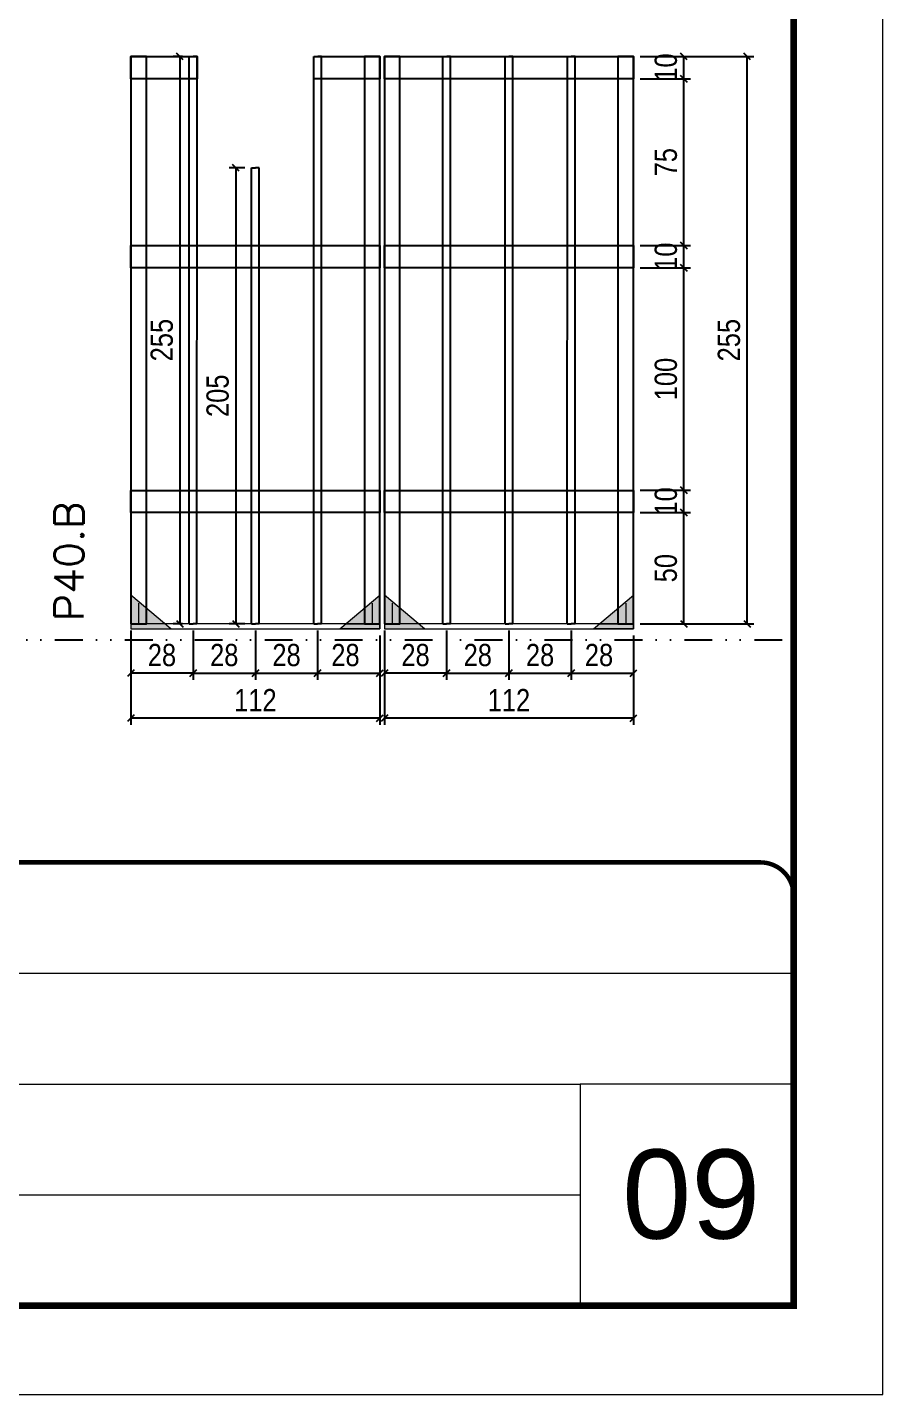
# Model space of a CAD drawing. Extents: x 14400 to 20667, y -21631 to 6985.
# Drawn here: x 15514 to 15898, y 3638 to 4252 of the extents above; entities that cross this region are included whole.
import ezdxf

# ---------------------------------------------------------------- set-up
doc = ezdxf.new("R2010")
doc.units = 0
for name, pattern in [('CONTINUO', [0]), ('DASHED', [0.75, 0.5, -0.25]), ('DIVIDE2', [0.625, 0.25, -0.125, 0, -0.125, 0, -0.125]), ('HIDDEN', [0.375, 0.25, -0.125])]:
    doc.linetypes.add(name, pattern=pattern)
for name, color, linetype, lineweight in [('CARIMBO', 255, 'Continuous', 9), ('Folhas', 255, 'Continuous', 9), ('Madeira', 126, 'Continuous', 18), ('Sarr 2.2x7', 40, 'Continuous', 9), ('SARRAFO DE PRESSAO', 251, 'DASHED', 9), ('Texto Seção', 7, 'Continuous', 15)]:
    doc.layers.add(name, color=color, linetype=linetype, lineweight=lineweight)
for name, color, linetype in [('COTA', 241, 'Continuous'), ('Nível', 160, 'Continuous'), ('SARR_2.2x10', 60, 'Continuous'), ('SARR_3.5x7', 81, 'Continuous'), ('SARR_7x7', 40, 'Continuous')]:
    doc.layers.add(name, color=color, linetype=linetype)
doc.styles.add('ARIAL', font='arial.ttf')
doc.styles.add('COTA TECNICA', font='techl___.ttf', dxfattribs={"height": 10})
doc.styles.add('REGUA-120', font='ROMANS.shx', dxfattribs={"height": 15})
doc.dimstyles.new('PAINEL', dxfattribs={"dimtxt": 10, "dimasz": 3, "dimexe": 3, "dimexo": 3, "dimgap": 3, "dimtad": 1, "dimdec": 1, "dimzin": 12, "dimdsep": 46, "dimtxsty": 'COTA TECNICA', "dimblk1": 'OBLIQUE', "dimblk2": 'OBLIQUE', "dimsah": 1, "dimcen": 0.9, "dimclrd": 4, "dimclre": 4, "dimclrt": 240, "dimadec": 1, "dimazin": 3, "dimtfac": 1, "dimtdec": 1, "dimtmove": 0, "dimatfit": 3, "dimfxl": 1, "dimtolj": 1, "dimtzin": 12, "dimarcsym": 0})

# ---------------------------------------------------------------- blocks, each defined once
blk = doc.blocks.new('9999999999')
at = {"color": 30, "linetype": 'CONTINUO'}
for p, q in [((98564.56, 34379.64), (99583.98, 34379.64)), ((98564.56, 34329.83), (99487.98, 34329.83)), ((99583.98, 34329.83), (99487.98, 34329.83)), ((99487.98, 34329.83), (99487.98, 34230.21)), ((98564.56, 34280.02), (99487.98, 34280.02))]:
    blk.add_line(p, q, dxfattribs=at)
at = {"color": 30, "linetype": 'CONTINUO', "const_width": 2}
blk.add_lwpolyline([(99583.98, 34230.21), (99583.98, 34414.45, 0.414214), (99568.98, 34429.45), (98228.98, 34429.45, 0.414214), (98213.98, 34414.45), (98213.98, 34245.21, 0.414214), (98228.98, 34230.21), (99583.98, 34230.21)], format="xyb", dxfattribs=at)
at = {"layer": 'Folhas'}
blk.add_lwpolyline([(98138.98, 34190.21), (99623.98, 34190.21), (99623.98, 35240.21), (98138.98, 35240.21)], close=True, dxfattribs=at)
at = {"layer": 'Folhas', "color": 30, "const_width": 3}
blk.add_lwpolyline([(98213.98, 34230.21), (99583.98, 34230.21), (99583.98, 35200.21), (98213.98, 35200.21)], close=True, dxfattribs=at)
blk = doc.blocks.new('_Oblique')
at = {"color": 0, "linetype": 'ByBlock', "lineweight": -2}
blk.add_line((-0.5, -0.5), (0.5, 0.5), dxfattribs=at)
blk = doc.blocks.new('*D1186')
at = {"layer": 'COTA', "color": 4, "lineweight": -2, "transparency": 16777216}
for p, q in [((15674.44, 3965.86), (15674.44, 3938.68)), ((15786.44, 3965.86), (15786.44, 3938.68)), ((15786.44, 3941.68), (15674.44, 3941.68))]:
    blk.add_line(p, q, dxfattribs=at)
at = {"layer": 'Defpoints', "color": 0, "transparency": 16777216}
for p in [(15674.44, 3968.86), (15786.44, 3968.86), (15674.44, 3941.68)]:
    blk.add_point(p, dxfattribs=at)
at = {"layer": 'COTA', "color": 4, "lineweight": -2, "transparency": 16777216, "xscale": 3, "yscale": 3, "zscale": 3, "rotation": 180}
blk.add_blockref('_Oblique', (15674.44, 3941.68), dxfattribs=at)
at = {"layer": 'COTA', "color": 4, "lineweight": -2, "transparency": 16777216, "xscale": 3, "yscale": 3, "zscale": 3}
blk.add_blockref('_Oblique', (15786.44, 3941.68), dxfattribs=at)
at = {"layer": 'COTA', "color": 240, "transparency": 16777216, "insert": (15730.44, 3949.74), "char_height": 10, "attachment_point": 5, "style": 'COTA TECNICA'}
blk.add_mtext('\\A1;112', dxfattribs=at)
blk = doc.blocks.new('*D1187')
at = {"layer": 'COTA', "color": 4, "lineweight": -2, "transparency": 16777216}
for p, q in [((15674.44, 3981.06), (15674.44, 3958.86)), ((15702.44, 3981.06), (15702.44, 3958.86)), ((15702.44, 3961.86), (15674.44, 3961.86))]:
    blk.add_line(p, q, dxfattribs=at)
at = {"layer": 'Defpoints', "color": 0, "transparency": 16777216}
for p in [(15674.44, 3984.06), (15702.44, 3984.06), (15674.44, 3961.86)]:
    blk.add_point(p, dxfattribs=at)
at = {"layer": 'COTA', "color": 4, "lineweight": -2, "transparency": 16777216, "xscale": 3, "yscale": 3, "zscale": 3, "rotation": 180}
blk.add_blockref('_Oblique', (15674.44, 3961.86), dxfattribs=at)
at = {"layer": 'COTA', "color": 4, "lineweight": -2, "transparency": 16777216, "xscale": 3, "yscale": 3, "zscale": 3}
blk.add_blockref('_Oblique', (15702.44, 3961.86), dxfattribs=at)
at = {"layer": 'COTA', "color": 240, "transparency": 16777216, "insert": (15688.44, 3969.95), "char_height": 10, "attachment_point": 5, "style": 'COTA TECNICA'}
blk.add_mtext('\\A1;28', dxfattribs=at)
blk = doc.blocks.new('*D1188')
at = {"layer": 'COTA', "color": 4, "lineweight": -2, "transparency": 16777216}
for p, q in [((15758.44, 3981.06), (15758.44, 3958.86)), ((15786.44, 3978.86), (15786.44, 3958.86)), ((15758.44, 3961.86), (15786.44, 3961.86))]:
    blk.add_line(p, q, dxfattribs=at)
at = {"layer": 'Defpoints', "color": 0, "transparency": 16777216}
for p in [(15758.44, 3984.06), (15786.44, 3981.86), (15786.44, 3961.86)]:
    blk.add_point(p, dxfattribs=at)
at = {"layer": 'COTA', "color": 4, "lineweight": -2, "transparency": 16777216, "xscale": 3, "yscale": 3, "zscale": 3, "rotation": 180}
blk.add_blockref('_Oblique', (15758.44, 3961.86), dxfattribs=at)
at = {"layer": 'COTA', "color": 4, "lineweight": -2, "transparency": 16777216, "xscale": 3, "yscale": 3, "zscale": 3}
blk.add_blockref('_Oblique', (15786.44, 3961.86), dxfattribs=at)
at = {"layer": 'COTA', "color": 240, "transparency": 16777216, "insert": (15770.94, 3969.95), "char_height": 10, "attachment_point": 5, "style": 'COTA TECNICA'}
blk.add_mtext('\\A1;28', dxfattribs=at)
blk = doc.blocks.new('*D1189')
at = {"layer": 'COTA', "color": 4, "lineweight": -2, "transparency": 16777216}
for p, q in [((15702.44, 3981.06), (15702.44, 3958.86)), ((15730.44, 3981.06), (15730.44, 3958.86)), ((15702.44, 3961.86), (15730.44, 3961.86))]:
    blk.add_line(p, q, dxfattribs=at)
at = {"layer": 'Defpoints', "color": 0, "transparency": 16777216}
for p in [(15702.44, 3984.06), (15730.44, 3984.06), (15730.44, 3961.86)]:
    blk.add_point(p, dxfattribs=at)
at = {"layer": 'COTA', "color": 4, "lineweight": -2, "transparency": 16777216, "xscale": 3, "yscale": 3, "zscale": 3, "rotation": 180}
blk.add_blockref('_Oblique', (15702.44, 3961.86), dxfattribs=at)
at = {"layer": 'COTA', "color": 4, "lineweight": -2, "transparency": 16777216, "xscale": 3, "yscale": 3, "zscale": 3}
blk.add_blockref('_Oblique', (15730.44, 3961.86), dxfattribs=at)
at = {"layer": 'COTA', "color": 240, "transparency": 16777216, "insert": (15716.44, 3969.95), "char_height": 10, "attachment_point": 5, "style": 'COTA TECNICA'}
blk.add_mtext('\\A1;28', dxfattribs=at)
blk = doc.blocks.new('*D1190')
at = {"layer": 'COTA', "color": 4, "lineweight": -2, "transparency": 16777216}
for p, q in [((15789.44, 4034.06), (15812.14, 4034.06)), ((15809.14, 3984.06), (15809.14, 4034.06)), ((15789.44, 3984.06), (15812.14, 3984.06))]:
    blk.add_line(p, q, dxfattribs=at)
at = {"layer": 'Defpoints', "color": 0, "transparency": 16777216}
for p in [(15786.44, 4034.06), (15809.14, 4034.06), (15786.44, 3984.06)]:
    blk.add_point(p, dxfattribs=at)
at = {"layer": 'COTA', "color": 4, "lineweight": -2, "transparency": 16777216, "xscale": 3, "yscale": 3, "zscale": 3}
for p, rotation in [((15809.14, 4034.06), 90), ((15809.14, 3984.06), 270)]:
    blk.add_blockref('_Oblique', p, dxfattribs=dict(at, rotation=rotation))
at = {"layer": 'COTA', "color": 240, "transparency": 16777216, "insert": (15801.03, 4009.06), "char_height": 10, "attachment_point": 5, "rotation": 90, "style": 'COTA TECNICA'}
blk.add_mtext('\\A1;50', dxfattribs=at)
blk = doc.blocks.new('*D1191')
at = {"layer": 'COTA', "color": 4, "lineweight": -2, "transparency": 16777216}
for p, q in [((15730.44, 3981.06), (15730.44, 3958.86)), ((15758.44, 3981.06), (15758.44, 3958.86)), ((15730.44, 3961.86), (15758.44, 3961.86))]:
    blk.add_line(p, q, dxfattribs=at)
at = {"layer": 'Defpoints', "color": 0, "transparency": 16777216}
for p in [(15730.44, 3984.06), (15758.44, 3984.06), (15758.44, 3961.86)]:
    blk.add_point(p, dxfattribs=at)
at = {"layer": 'COTA', "color": 4, "lineweight": -2, "transparency": 16777216, "xscale": 3, "yscale": 3, "zscale": 3, "rotation": 180}
blk.add_blockref('_Oblique', (15730.44, 3961.86), dxfattribs=at)
at = {"layer": 'COTA', "color": 4, "lineweight": -2, "transparency": 16777216, "xscale": 3, "yscale": 3, "zscale": 3}
blk.add_blockref('_Oblique', (15758.44, 3961.86), dxfattribs=at)
at = {"layer": 'COTA', "color": 240, "transparency": 16777216, "insert": (15744.44, 3969.95), "char_height": 10, "attachment_point": 5, "style": 'COTA TECNICA'}
blk.add_mtext('\\A1;28', dxfattribs=at)
blk = doc.blocks.new('*D1192')
at = {"layer": 'COTA', "color": 4, "lineweight": -2, "transparency": 16777216}
for p, q in [((15789.44, 4044.06), (15812.14, 4044.06)), ((15809.14, 4034.06), (15809.14, 4044.06)), ((15789.44, 4034.06), (15812.14, 4034.06))]:
    blk.add_line(p, q, dxfattribs=at)
at = {"layer": 'Defpoints', "color": 0, "transparency": 16777216}
for p in [(15786.44, 4044.06), (15809.14, 4044.06), (15786.44, 4034.06)]:
    blk.add_point(p, dxfattribs=at)
at = {"layer": 'COTA', "color": 4, "lineweight": -2, "transparency": 16777216, "xscale": 3, "yscale": 3, "zscale": 3}
for p, rotation in [((15809.14, 4044.06), 90), ((15809.14, 4034.06), 270)]:
    blk.add_blockref('_Oblique', p, dxfattribs=dict(at, rotation=rotation))
at = {"layer": 'COTA', "color": 240, "transparency": 16777216, "insert": (15801.04, 4039.06), "char_height": 10, "attachment_point": 5, "rotation": 90, "style": 'COTA TECNICA'}
blk.add_mtext('\\A1;10', dxfattribs=at)
blk = doc.blocks.new('*D1193')
at = {"layer": 'COTA', "color": 4, "lineweight": -2, "transparency": 16777216}
for p, q in [((15789.44, 4144.06), (15812.14, 4144.06)), ((15809.14, 4044.06), (15809.14, 4144.06)), ((15789.44, 4044.06), (15812.14, 4044.06))]:
    blk.add_line(p, q, dxfattribs=at)
at = {"layer": 'Defpoints', "color": 0, "transparency": 16777216}
for p in [(15786.44, 4144.06), (15809.14, 4144.06), (15786.44, 4044.06)]:
    blk.add_point(p, dxfattribs=at)
at = {"layer": 'COTA', "color": 4, "lineweight": -2, "transparency": 16777216, "xscale": 3, "yscale": 3, "zscale": 3}
for p, rotation in [((15809.14, 4144.06), 90), ((15809.14, 4044.06), 270)]:
    blk.add_blockref('_Oblique', p, dxfattribs=dict(at, rotation=rotation))
at = {"layer": 'COTA', "color": 240, "transparency": 16777216, "insert": (15801.04, 4094.06), "char_height": 10, "attachment_point": 5, "rotation": 90, "style": 'COTA TECNICA'}
blk.add_mtext('\\A1;100', dxfattribs=at)
blk = doc.blocks.new('*D1194')
at = {"layer": 'COTA', "color": 4, "lineweight": -2, "transparency": 16777216}
for p, q in [((15789.44, 4154.06), (15812.14, 4154.06)), ((15809.14, 4144.06), (15809.14, 4154.06)), ((15789.44, 4144.06), (15812.14, 4144.06))]:
    blk.add_line(p, q, dxfattribs=at)
at = {"layer": 'Defpoints', "color": 0, "transparency": 16777216}
for p in [(15786.44, 4154.06), (15809.14, 4154.06), (15786.44, 4144.06)]:
    blk.add_point(p, dxfattribs=at)
at = {"layer": 'COTA', "color": 4, "lineweight": -2, "transparency": 16777216, "xscale": 3, "yscale": 3, "zscale": 3}
for p, rotation in [((15809.14, 4154.06), 90), ((15809.14, 4144.06), 270)]:
    blk.add_blockref('_Oblique', p, dxfattribs=dict(at, rotation=rotation))
at = {"layer": 'COTA', "color": 240, "transparency": 16777216, "insert": (15801.04, 4149.06), "char_height": 10, "attachment_point": 5, "rotation": 90, "style": 'COTA TECNICA'}
blk.add_mtext('\\A1;10', dxfattribs=at)
blk = doc.blocks.new('*D1195')
at = {"layer": 'COTA', "color": 4, "lineweight": -2, "transparency": 16777216}
for p, q in [((15560.44, 3965.86), (15560.44, 3938.68)), ((15672.44, 3965.86), (15672.44, 3938.68)), ((15672.44, 3941.68), (15560.44, 3941.68))]:
    blk.add_line(p, q, dxfattribs=at)
at = {"layer": 'Defpoints', "color": 0, "transparency": 16777216}
for p in [(15560.44, 3968.86), (15672.44, 3968.86), (15560.44, 3941.68)]:
    blk.add_point(p, dxfattribs=at)
at = {"layer": 'COTA', "color": 4, "lineweight": -2, "transparency": 16777216, "xscale": 3, "yscale": 3, "zscale": 3, "rotation": 180}
blk.add_blockref('_Oblique', (15560.44, 3941.68), dxfattribs=at)
at = {"layer": 'COTA', "color": 4, "lineweight": -2, "transparency": 16777216, "xscale": 3, "yscale": 3, "zscale": 3}
blk.add_blockref('_Oblique', (15672.44, 3941.68), dxfattribs=at)
at = {"layer": 'COTA', "color": 240, "transparency": 16777216, "insert": (15616.44, 3949.74), "char_height": 10, "attachment_point": 5, "style": 'COTA TECNICA'}
blk.add_mtext('\\A1;112', dxfattribs=at)
blk = doc.blocks.new('*D1196')
at = {"layer": 'COTA', "color": 4, "lineweight": -2, "transparency": 16777216}
for p, q in [((15560.44, 3981.06), (15560.44, 3958.86)), ((15588.44, 3981.06), (15588.44, 3958.86)), ((15588.44, 3961.86), (15560.44, 3961.86))]:
    blk.add_line(p, q, dxfattribs=at)
at = {"layer": 'Defpoints', "color": 0, "transparency": 16777216}
for p in [(15560.44, 3984.06), (15588.44, 3984.06), (15560.44, 3961.86)]:
    blk.add_point(p, dxfattribs=at)
at = {"layer": 'COTA', "color": 4, "lineweight": -2, "transparency": 16777216, "xscale": 3, "yscale": 3, "zscale": 3, "rotation": 180}
blk.add_blockref('_Oblique', (15560.44, 3961.86), dxfattribs=at)
at = {"layer": 'COTA', "color": 4, "lineweight": -2, "transparency": 16777216, "xscale": 3, "yscale": 3, "zscale": 3}
blk.add_blockref('_Oblique', (15588.44, 3961.86), dxfattribs=at)
at = {"layer": 'COTA', "color": 240, "transparency": 16777216, "insert": (15574.44, 3969.95), "char_height": 10, "attachment_point": 5, "style": 'COTA TECNICA'}
blk.add_mtext('\\A1;28', dxfattribs=at)
blk = doc.blocks.new('*D1197')
at = {"layer": 'COTA', "color": 4, "lineweight": -2, "transparency": 16777216}
for p, q in [((15644.44, 3981.06), (15644.44, 3958.86)), ((15672.44, 3978.86), (15672.44, 3958.86)), ((15644.44, 3961.86), (15672.44, 3961.86))]:
    blk.add_line(p, q, dxfattribs=at)
at = {"layer": 'Defpoints', "color": 0, "transparency": 16777216}
for p in [(15644.44, 3984.06), (15672.44, 3981.86), (15672.44, 3961.86)]:
    blk.add_point(p, dxfattribs=at)
at = {"layer": 'COTA', "color": 4, "lineweight": -2, "transparency": 16777216, "xscale": 3, "yscale": 3, "zscale": 3, "rotation": 180}
blk.add_blockref('_Oblique', (15644.44, 3961.86), dxfattribs=at)
at = {"layer": 'COTA', "color": 4, "lineweight": -2, "transparency": 16777216, "xscale": 3, "yscale": 3, "zscale": 3}
blk.add_blockref('_Oblique', (15672.44, 3961.86), dxfattribs=at)
at = {"layer": 'COTA', "color": 240, "transparency": 16777216, "insert": (15656.94, 3969.95), "char_height": 10, "attachment_point": 5, "style": 'COTA TECNICA'}
blk.add_mtext('\\A1;28', dxfattribs=at)
blk = doc.blocks.new('*D1198')
at = {"layer": 'COTA', "color": 4, "lineweight": -2, "transparency": 16777216}
for p, q in [((15588.44, 3981.06), (15588.44, 3958.86)), ((15616.44, 3981.06), (15616.44, 3958.86)), ((15588.44, 3961.86), (15616.44, 3961.86))]:
    blk.add_line(p, q, dxfattribs=at)
at = {"layer": 'Defpoints', "color": 0, "transparency": 16777216}
for p in [(15588.44, 3984.06), (15616.44, 3984.06), (15616.44, 3961.86)]:
    blk.add_point(p, dxfattribs=at)
at = {"layer": 'COTA', "color": 4, "lineweight": -2, "transparency": 16777216, "xscale": 3, "yscale": 3, "zscale": 3, "rotation": 180}
blk.add_blockref('_Oblique', (15588.44, 3961.86), dxfattribs=at)
at = {"layer": 'COTA', "color": 4, "lineweight": -2, "transparency": 16777216, "xscale": 3, "yscale": 3, "zscale": 3}
blk.add_blockref('_Oblique', (15616.44, 3961.86), dxfattribs=at)
at = {"layer": 'COTA', "color": 240, "transparency": 16777216, "insert": (15602.44, 3969.95), "char_height": 10, "attachment_point": 5, "style": 'COTA TECNICA'}
blk.add_mtext('\\A1;28', dxfattribs=at)
blk = doc.blocks.new('*D1199')
at = {"layer": 'COTA', "color": 4, "lineweight": -2, "transparency": 16777216}
for p, q in [((15616.44, 3981.06), (15616.44, 3958.86)), ((15644.44, 3981.06), (15644.44, 3958.86)), ((15616.44, 3961.86), (15644.44, 3961.86))]:
    blk.add_line(p, q, dxfattribs=at)
at = {"layer": 'Defpoints', "color": 0, "transparency": 16777216}
for p in [(15616.44, 3984.06), (15644.44, 3984.06), (15644.44, 3961.86)]:
    blk.add_point(p, dxfattribs=at)
at = {"layer": 'COTA', "color": 4, "lineweight": -2, "transparency": 16777216, "xscale": 3, "yscale": 3, "zscale": 3, "rotation": 180}
blk.add_blockref('_Oblique', (15616.44, 3961.86), dxfattribs=at)
at = {"layer": 'COTA', "color": 4, "lineweight": -2, "transparency": 16777216, "xscale": 3, "yscale": 3, "zscale": 3}
blk.add_blockref('_Oblique', (15644.44, 3961.86), dxfattribs=at)
at = {"layer": 'COTA', "color": 240, "transparency": 16777216, "insert": (15630.44, 3969.95), "char_height": 10, "attachment_point": 5, "style": 'COTA TECNICA'}
blk.add_mtext('\\A1;28', dxfattribs=at)
blk = doc.blocks.new('*D1200')
at = {"layer": 'COTA', "color": 4, "lineweight": -2, "transparency": 16777216}
for p, q in [((15583.7, 4239.06), (15579.51, 4239.06)), ((15582.51, 4239.06), (15582.51, 3984.06)), ((15583.69, 3984.06), (15579.51, 3984.06))]:
    blk.add_line(p, q, dxfattribs=at)
at = {"layer": 'Defpoints', "color": 0, "transparency": 16777216}
for p in [(15586.7, 4239.06), (15582.51, 3984.06), (15586.69, 3984.06)]:
    blk.add_point(p, dxfattribs=at)
at = {"layer": 'COTA', "color": 4, "lineweight": -2, "transparency": 16777216, "xscale": 3, "yscale": 3, "zscale": 3}
for p, rotation in [((15582.51, 4239.06), 90), ((15582.51, 3984.06), 270)]:
    blk.add_blockref('_Oblique', p, dxfattribs=dict(at, rotation=rotation))
at = {"layer": 'COTA', "color": 240, "transparency": 16777216, "insert": (15574.4, 4111.56), "char_height": 10, "attachment_point": 5, "rotation": 90, "style": 'COTA TECNICA'}
blk.add_mtext('\\A1;255', dxfattribs=at)
blk = doc.blocks.new('*D1201')
at = {"layer": 'COTA', "color": 4, "lineweight": -2, "transparency": 16777216}
for p, q in [((15789.45, 4239.02), (15840.5, 4239.02)), ((15837.5, 3984.06), (15837.5, 4239.02)), ((15789.44, 3984.06), (15840.5, 3984.06))]:
    blk.add_line(p, q, dxfattribs=at)
at = {"layer": 'Defpoints', "color": 0, "transparency": 16777216}
for p in [(15786.45, 4239.02), (15837.5, 4239.02), (15786.44, 3984.06)]:
    blk.add_point(p, dxfattribs=at)
at = {"layer": 'COTA', "color": 4, "lineweight": -2, "transparency": 16777216, "xscale": 3, "yscale": 3, "zscale": 3}
for p, rotation in [((15837.5, 4239.02), 90), ((15837.5, 3984.06), 270)]:
    blk.add_blockref('_Oblique', p, dxfattribs=dict(at, rotation=rotation))
at = {"layer": 'COTA', "color": 240, "transparency": 16777216, "insert": (15829.39, 4111.54), "char_height": 10, "attachment_point": 5, "rotation": 90, "style": 'COTA TECNICA'}
blk.add_mtext('\\A1;255', dxfattribs=at)
blk = doc.blocks.new('*D1202')
at = {"layer": 'COTA', "color": 4, "lineweight": -2, "transparency": 16777216}
for p, q in [((15789.45, 4229.02), (15812.14, 4229.02)), ((15809.14, 4154.02), (15809.14, 4229.02)), ((15789.45, 4154.02), (15812.14, 4154.02))]:
    blk.add_line(p, q, dxfattribs=at)
at = {"layer": 'Defpoints', "color": 0, "transparency": 16777216}
for p in [(15786.45, 4229.02), (15809.14, 4229.02), (15786.45, 4154.02)]:
    blk.add_point(p, dxfattribs=at)
at = {"layer": 'COTA', "color": 4, "lineweight": -2, "transparency": 16777216, "xscale": 3, "yscale": 3, "zscale": 3}
for p, rotation in [((15809.14, 4229.02), 90), ((15809.14, 4154.02), 270)]:
    blk.add_blockref('_Oblique', p, dxfattribs=dict(at, rotation=rotation))
at = {"layer": 'COTA', "color": 240, "transparency": 16777216, "insert": (15801.03, 4191.52), "char_height": 10, "attachment_point": 5, "rotation": 90, "style": 'COTA TECNICA'}
blk.add_mtext('\\A1;75', dxfattribs=at)
blk = doc.blocks.new('*D1185')
at = {"layer": 'COTA', "color": 4, "lineweight": -2, "transparency": 16777216}
for p, q in [((15611.7, 4189.02), (15604.62, 4189.02)), ((15607.62, 4189.02), (15607.62, 3984.06)), ((15611.69, 3984.06), (15604.62, 3984.06))]:
    blk.add_line(p, q, dxfattribs=at)
at = {"layer": 'Defpoints', "color": 0, "transparency": 16777216}
for p in [(15614.7, 4189.02), (15607.62, 3984.06), (15614.69, 3984.06)]:
    blk.add_point(p, dxfattribs=at)
at = {"layer": 'COTA', "color": 4, "lineweight": -2, "transparency": 16777216, "xscale": 3, "yscale": 3, "zscale": 3}
for p, rotation in [((15607.62, 4189.02), 90), ((15607.62, 3984.06), 270)]:
    blk.add_blockref('_Oblique', p, dxfattribs=dict(at, rotation=rotation))
at = {"layer": 'COTA', "color": 240, "transparency": 16777216, "insert": (15599.51, 4086.54), "char_height": 10, "attachment_point": 5, "rotation": 90, "style": 'COTA TECNICA'}
blk.add_mtext('\\A1;205', dxfattribs=at)
blk = doc.blocks.new('*D1203')
at = {"layer": 'COTA', "color": 4, "lineweight": -2, "transparency": 16777216}
for p, q in [((15789.45, 4239.06), (15812.14, 4239.06)), ((15809.14, 4229.06), (15809.14, 4239.06)), ((15789.45, 4229.06), (15812.14, 4229.06))]:
    blk.add_line(p, q, dxfattribs=at)
at = {"layer": 'Defpoints', "color": 0, "transparency": 16777216}
for p in [(15786.45, 4239.06), (15809.14, 4239.06), (15786.45, 4229.06)]:
    blk.add_point(p, dxfattribs=at)
at = {"layer": 'COTA', "color": 4, "lineweight": -2, "transparency": 16777216, "xscale": 3, "yscale": 3, "zscale": 3}
for p, rotation in [((15809.14, 4239.06), 90), ((15809.14, 4229.06), 270)]:
    blk.add_blockref('_Oblique', p, dxfattribs=dict(at, rotation=rotation))
at = {"layer": 'COTA', "color": 240, "transparency": 16777216, "insert": (15801.04, 4234.06), "char_height": 10, "attachment_point": 5, "rotation": 90, "style": 'COTA TECNICA'}
blk.add_mtext('\\A1;10', dxfattribs=at)

msp = doc.modelspace()

# ---------------------------------------------------------------- hatches: boundary and pattern name
at = {"layer": 'Madeira'}
h = msp.add_hatch(color=252, dxfattribs=at)
h.dxf.hatch_style = 2
h.paths.add_polyline_path([(15560.44, 3996.86), (15560.44, 3981.86), (15578.44, 3981.86)])
h = msp.add_hatch(color=252, dxfattribs=at)
h.dxf.hatch_style = 2
h.paths.add_polyline_path([(15672.44, 3996.86), (15672.44, 3981.86), (15654.44, 3981.86)])
h = msp.add_hatch(color=252, dxfattribs=at)
h.dxf.hatch_style = 2
h.paths.add_polyline_path([(15674.44, 3996.86), (15674.44, 3981.86), (15692.44, 3981.86)])
h = msp.add_hatch(color=252, dxfattribs=at)
h.dxf.hatch_style = 2
h.paths.add_polyline_path([(15786.44, 3996.86), (15786.44, 3981.86), (15768.44, 3981.86)])

# ---------------------------------------------------------------- linework, layer by layer
at = {"layer": 'Madeira', "color": 1, "linetype": 'HIDDEN'}
for p, q in [((15563.94, 3993.36), (15563.94, 3984.06)), ((15563.94, 3993.36), (15563.94, 3984.06)), ((15567.44, 3989.86), (15567.44, 3984.06)), ((15668.94, 3993.36), (15668.94, 3984.06)), ((15668.94, 3993.36), (15668.94, 3984.06)), ((15677.94, 3993.36), (15677.94, 3984.06)), ((15677.94, 3993.36), (15677.94, 3984.06)), ((15681.44, 3989.86), (15681.44, 3984.06)), ((15782.94, 3993.36), (15782.94, 3984.06)), ((15782.94, 3993.36), (15782.94, 3984.06)), ((15570.28, 3984.06), (15560.44, 3984.06)), ((15570.28, 3984.06), (15560.44, 3984.06)), ((15576.24, 3984.06), (15560.44, 3984.06)), ((15656.64, 3984.06), (15672.44, 3984.06)), ((15662.61, 3984.06), (15672.44, 3984.06)), ((15662.61, 3984.06), (15672.44, 3984.06)), ((15684.28, 3984.06), (15674.44, 3984.06)), ((15684.28, 3984.06), (15674.44, 3984.06)), ((15690.24, 3984.06), (15674.44, 3984.06)), ((15770.64, 3984.06), (15786.44, 3984.06)), ((15776.61, 3984.06), (15786.44, 3984.06)), ((15776.61, 3984.06), (15786.44, 3984.06))]:
    msp.add_line(p, q, dxfattribs=at)
at = {"layer": 'Madeira'}
for p, q in [((15560.44, 3984.06), (15560.44, 3981.86)), ((15560.44, 3984.06), (15560.44, 3981.86)), ((15560.44, 3984.06), (15560.44, 3981.86)), ((15674.44, 3984.06), (15674.44, 3981.86)), ((15674.44, 3984.06), (15674.44, 3981.86)), ((15674.44, 3984.06), (15674.44, 3981.86))]:
    msp.add_line(p, q, dxfattribs=at)
at = {"layer": 'Madeira', "color": 0}
for points in [[(15560.44, 3996.86), (15560.44, 3981.86), (15578.44, 3981.86), (15560.44, 3996.86)], [(15672.44, 3996.86), (15672.44, 3981.86), (15654.44, 3981.86), (15672.44, 3996.86)], [(15674.44, 3996.86), (15674.44, 3981.86), (15692.44, 3981.86), (15674.44, 3996.86)], [(15786.44, 3996.86), (15786.44, 3981.86), (15768.44, 3981.86), (15786.44, 3996.86)]]:
    msp.add_lwpolyline(points, dxfattribs=at)
at = {"layer": 'Nível', "color": 4, "linetype": 'DIVIDE2', "ltscale": 50}
msp.add_line((14488.47, 3976.86), (15858.47, 3976.86), dxfattribs=at)
at = {"layer": 'Sarr 2.2x7'}
for points in [[(15672.44, 3984.06), (15560.44, 3984.06), (15560.44, 3981.86), (15672.44, 3981.86)], [(15786.44, 3984.06), (15674.44, 3984.06), (15674.44, 3981.86), (15786.44, 3981.86)]]:
    msp.add_lwpolyline(points, close=True, dxfattribs=at)
at = {"layer": 'SARR_2.2x10'}
for points in [[(15560.45, 4239.06), (15590.2, 4239.06), (15590.2, 4229.06), (15560.45, 4229.06)], [(15642.7, 4239.02), (15672.45, 4239.02), (15672.45, 4229.02), (15642.7, 4229.02)], [(15674.45, 4239.02), (15786.45, 4239.02), (15786.45, 4229.02), (15674.45, 4229.02)], [(15560.44, 4154.02), (15672.45, 4154.02), (15672.45, 4144.02), (15560.44, 4144.02)], [(15674.45, 4154.02), (15786.45, 4154.02), (15786.45, 4144.02), (15674.45, 4144.02)], [(15560.44, 4044.02), (15672.45, 4044.02), (15672.45, 4034.02), (15560.44, 4034.02)], [(15674.45, 4044.02), (15786.45, 4044.02), (15786.45, 4034.02), (15674.45, 4034.02)]]:
    msp.add_lwpolyline(points, close=True, dxfattribs=at)
at = {"layer": 'SARR_3.5x7'}
for p, q in [((15586.69, 3984.06), (15586.7, 4239.06)), ((15586.7, 4239.06), (15588.45, 4239.06)), ((15590.2, 4239.06), (15588.45, 4239.06)), ((15590.19, 3984.06), (15590.2, 4239.06)), ((15642.69, 3984.06), (15642.7, 4239.02)), ((15642.7, 4239.02), (15644.45, 4239.02)), ((15646.2, 4239.02), (15644.45, 4239.02)), ((15646.19, 3984.06), (15646.2, 4239.02)), ((15700.69, 3984.06), (15700.7, 4239.02)), ((15700.7, 4239.02), (15702.45, 4239.02)), ((15704.2, 4239.02), (15702.45, 4239.02)), ((15704.19, 3984.06), (15704.2, 4239.02)), ((15728.69, 3984.06), (15728.7, 4239.02)), ((15728.7, 4239.02), (15730.45, 4239.02)), ((15732.2, 4239.02), (15730.45, 4239.02)), ((15732.19, 3984.06), (15732.2, 4239.02)), ((15756.69, 3984.06), (15756.7, 4239.02)), ((15756.7, 4239.02), (15758.45, 4239.02)), ((15760.2, 4239.02), (15758.45, 4239.02)), ((15760.19, 3984.06), (15760.2, 4239.02)), ((15614.69, 3984.06), (15614.7, 4189.02)), ((15614.7, 4189.02), (15616.45, 4189.02)), ((15618.2, 4189.02), (15616.45, 4189.02)), ((15618.19, 3984.06), (15618.2, 4189.02)), ((15586.69, 3984.06), (15588.44, 3984.06)), ((15590.19, 3984.06), (15588.44, 3984.06)), ((15614.69, 3984.06), (15616.44, 3984.06)), ((15618.19, 3984.06), (15616.44, 3984.06)), ((15642.69, 3984.06), (15644.44, 3984.06)), ((15646.19, 3984.06), (15644.44, 3984.06)), ((15700.69, 3984.06), (15702.44, 3984.06)), ((15704.19, 3984.06), (15702.44, 3984.06)), ((15728.69, 3984.06), (15730.44, 3984.06)), ((15732.19, 3984.06), (15730.44, 3984.06)), ((15756.69, 3984.06), (15758.44, 3984.06)), ((15760.19, 3984.06), (15758.44, 3984.06))]:
    msp.add_line(p, q, dxfattribs=at)
at = {"layer": 'SARR_7x7'}
for points in [[(15560.44, 3984.06), (15567.44, 3984.06), (15567.45, 4239.06), (15560.45, 4239.06)], [(15665.44, 3984.06), (15672.44, 3984.06), (15672.45, 4239.02), (15665.45, 4239.02)], [(15674.44, 3984.06), (15681.44, 3984.06), (15681.45, 4239.02), (15674.45, 4239.02)], [(15779.44, 3984.06), (15786.44, 3984.06), (15786.45, 4239.02), (15779.45, 4239.02)]]:
    msp.add_lwpolyline(points, close=True, dxfattribs=at)

# ---------------------------------------------------------------- block references
at = {"layer": 'SARRAFO DE PRESSAO', "color": 6, "linetype": 'ByBlock'}
msp.add_blockref('9999999999', (-83725.51, -30552.63), dxfattribs=at)

# ---------------------------------------------------------------- texts
at = {"layer": 'CARIMBO', "style": 'ARIAL'}
msp.add_text('09', height=40, dxfattribs=at).set_placement((15781.33, 3707.72))
at = {"layer": 'Texto Seção', "style": 'REGUA-120', "width": 1.05}
msp.add_text('P40.B', height=13, rotation=90, dxfattribs=at).set_placement((15539.15, 3985.16))

# ---------------------------------------------------------------- dimensions: what is measured, and where the dimension line sits
at = {"layer": 'COTA'}
for base, p1, p2, angle, picture, middle in [((15582.51, 3984.06), (15586.7, 4239.06), (15586.69, 3984.06), 90, '*D1200', (15574.4, 4111.56)), ((15809.14, 4144.06), (15786.44, 4044.06), (15786.44, 4144.06), 90, '*D1193', (15801.04, 4094.06)), ((15809.14, 4034.06), (15786.44, 3984.06), (15786.44, 4034.06), 90, '*D1190', (15801.03, 4009.06)), ((15560.44, 3961.86), (15588.44, 3984.06), (15560.44, 3984.06), 180, '*D1196', (15574.44, 3969.95)), ((15674.44, 3961.86), (15702.44, 3984.06), (15674.44, 3984.06), 180, '*D1187', (15688.44, 3969.95)), ((15560.44, 3941.68), (15672.44, 3968.86), (15560.44, 3968.86), 180, '*D1195', (15616.44, 3949.74)), ((15674.44, 3941.68), (15786.44, 3968.86), (15674.44, 3968.86), 180, '*D1186', (15730.44, 3949.74))]:
    dim = msp.add_linear_dim(base=base, p1=p1, p2=p2, angle=angle, dimstyle='PAINEL', override={"dimtmove": 1}, dxfattribs=at)
    dim.commit()
    dim.dimension.update_dxf_attribs({"geometry": picture, "text_midpoint": middle})
for base, p1, p2, picture, middle in [((15837.5, 4239.02), (15786.44, 3984.06), (15786.45, 4239.02), '*D1201', (15829.39, 4111.54)), ((15809.14, 4229.02), (15786.45, 4154.02), (15786.45, 4229.02), '*D1202', (15801.03, 4191.52)), ((15607.62, 3984.06), (15614.7, 4189.02), (15614.69, 3984.06), '*D1185', (15599.51, 4086.54))]:
    dim = msp.add_linear_dim(base=base, p1=p1, p2=p2, angle=90, dimstyle='PAINEL', dxfattribs=at)
    dim.commit()
    dim.dimension.update_dxf_attribs({"geometry": picture, "text_midpoint": middle})
for base, p1, p2, picture, middle in [((15809.14, 4239.06), (15786.45, 4229.06), (15786.45, 4239.06), '*D1203', (15809.14, 4234.06)), ((15809.14, 4154.06), (15786.44, 4144.06), (15786.44, 4154.06), '*D1194', (15809.14, 4149.06)), ((15809.14, 4044.06), (15786.44, 4034.06), (15786.44, 4044.06), '*D1192', (15809.14, 4039.06))]:
    dim = msp.add_linear_dim(base=base, p1=p1, p2=p2, angle=90, dimstyle='PAINEL', override={"dimtmove": 1}, dxfattribs=at)
    dim.commit()
    dim.dimension.update_dxf_attribs({"geometry": picture, "text_midpoint": middle, "dimtype": 160})
for base, p1, p2, picture, middle in [((15616.44, 3961.86), (15588.44, 3984.06), (15616.44, 3984.06), '*D1198', (15602.44, 3969.95)), ((15644.44, 3961.86), (15616.44, 3984.06), (15644.44, 3984.06), '*D1199', (15630.44, 3969.95)), ((15730.44, 3961.86), (15702.44, 3984.06), (15730.44, 3984.06), '*D1189', (15716.44, 3969.95)), ((15758.44, 3961.86), (15730.44, 3984.06), (15758.44, 3984.06), '*D1191', (15744.44, 3969.95))]:
    dim = msp.add_linear_dim(base=base, p1=p1, p2=p2, dimstyle='PAINEL', override={"dimtmove": 1}, dxfattribs=at)
    dim.commit()
    dim.dimension.update_dxf_attribs({"geometry": picture, "text_midpoint": middle})
for base, p1, p2, picture, middle in [((15672.44, 3961.86), (15644.44, 3984.06), (15672.44, 3981.86), '*D1197', (15656.94, 3961.86)), ((15786.44, 3961.86), (15758.44, 3984.06), (15786.44, 3981.86), '*D1188', (15770.94, 3961.86))]:
    dim = msp.add_linear_dim(base=base, p1=p1, p2=p2, dimstyle='PAINEL', override={"dimtmove": 1}, dxfattribs=at)
    dim.commit()
    dim.dimension.update_dxf_attribs({"geometry": picture, "text_midpoint": middle, "dimtype": 160})

doc.saveas('drawing.dxf')
